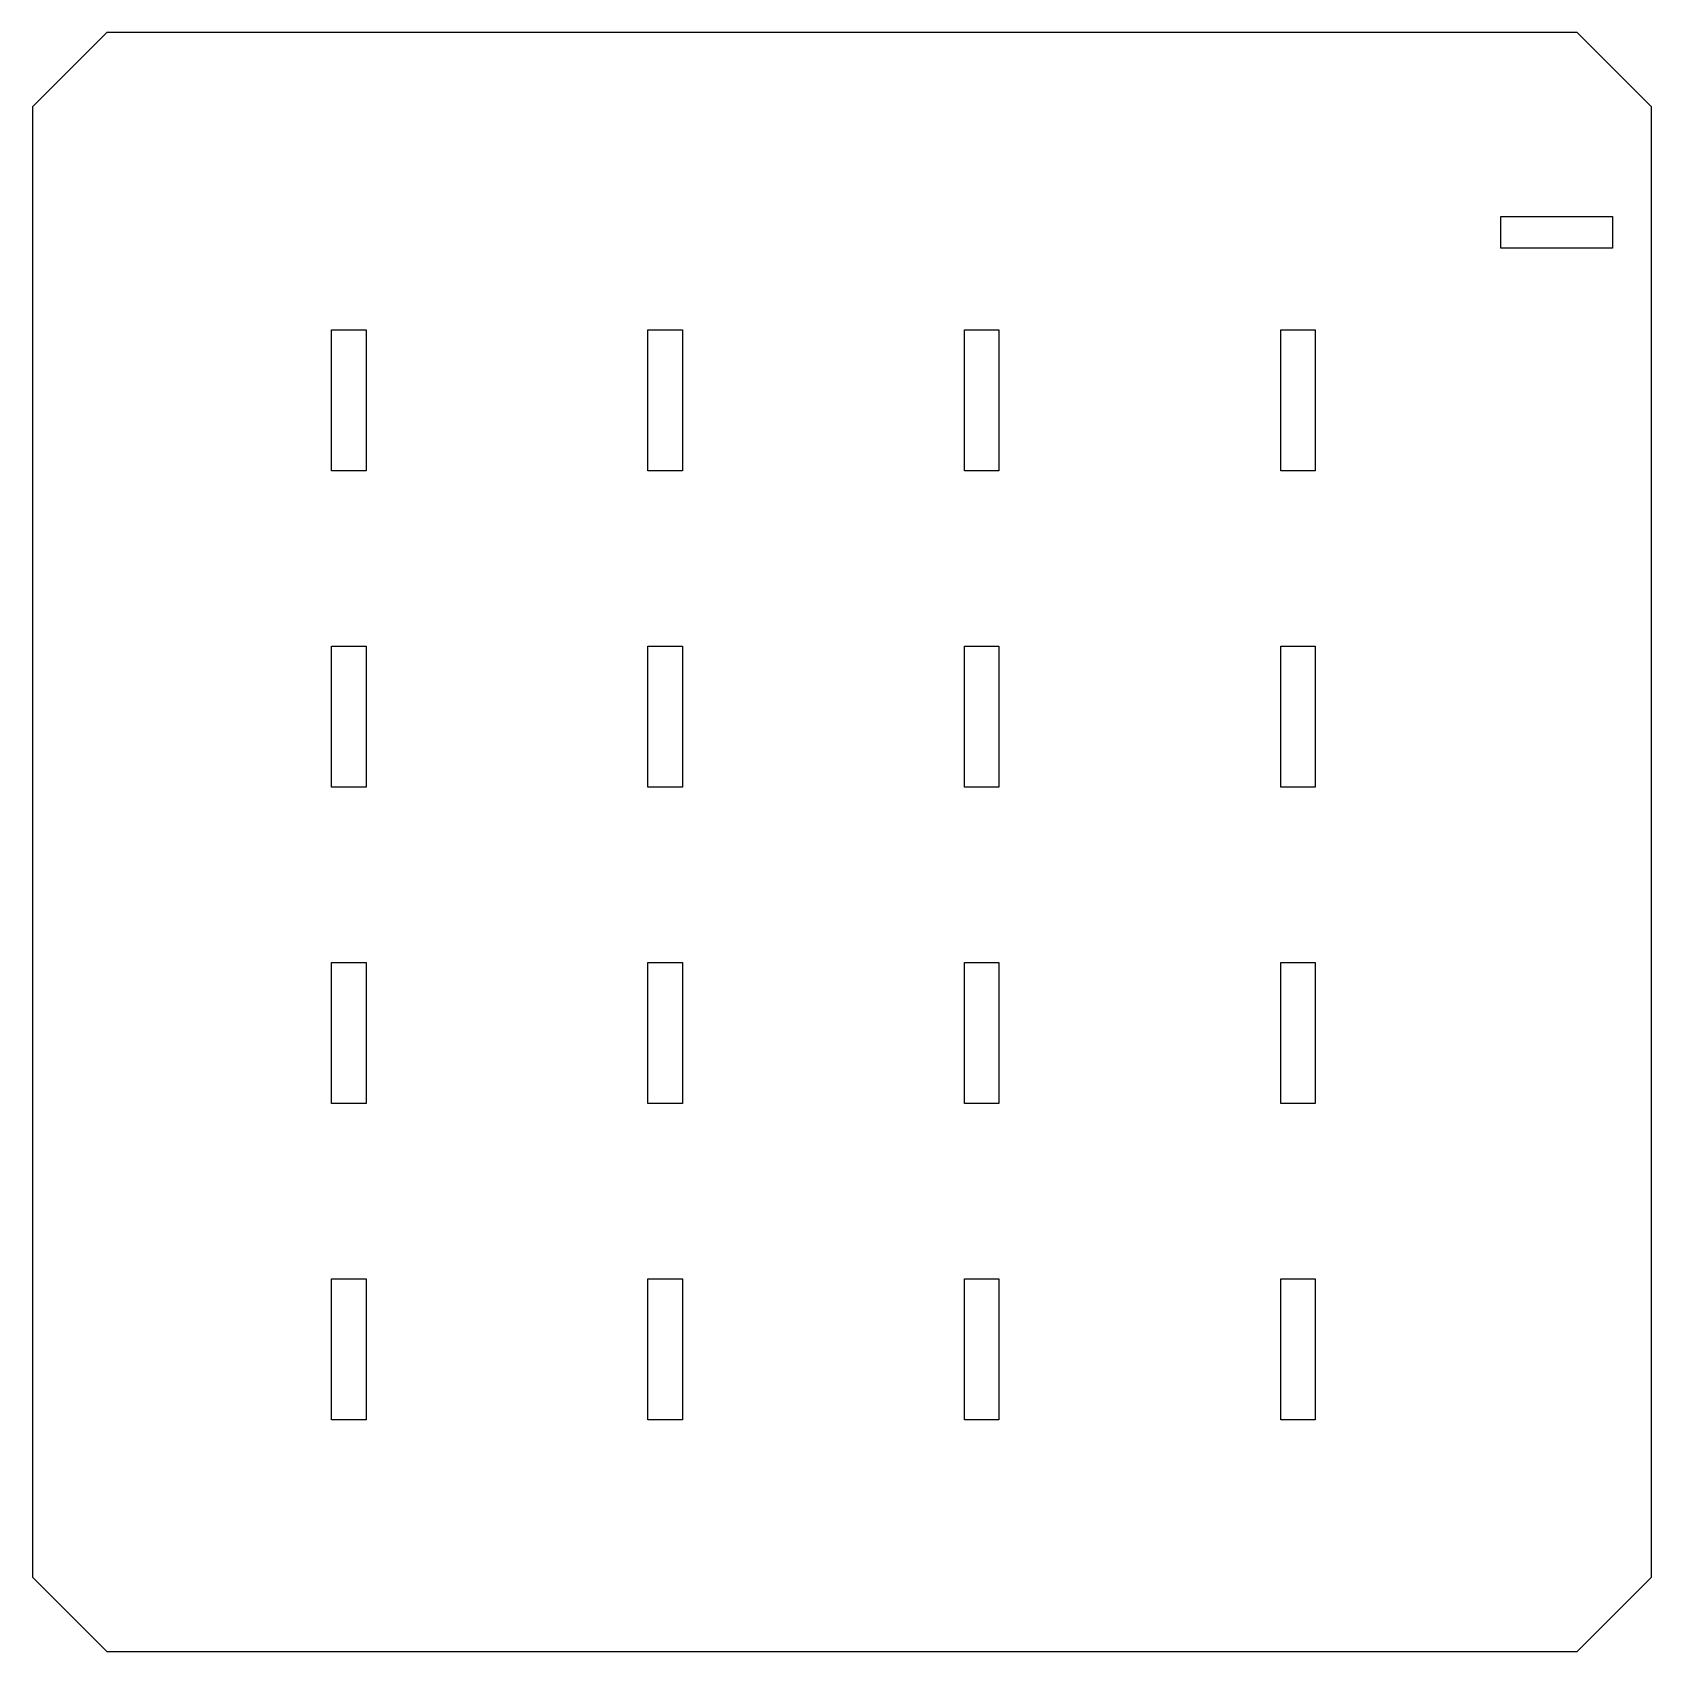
# Model space of a CAD drawing. Header units: metres. Extents: x -34 to 140, y -34 to 140.
import ezdxf

# ---------------------------------------------------------------- set-up
doc = ezdxf.new("R2010")
doc.units = ezdxf.units.M

msp = doc.modelspace()

# ---------------------------------------------------------------- linework, layer by layer
for p, q in [((-26, 140), (-34, 132)), ((132, 140), (-26, 140)), ((140, 132), (132, 140)), ((-34, 132), (-34, -26)), ((140, -26), (140, 132)), ((123.809, 116.8), (123.809, 120.2)), ((123.809, 120.2), (135.809, 120.2)), ((135.809, 120.2), (135.809, 116.8)), ((135.809, 116.8), (123.809, 116.8)), ((-1.84999, 92.9), (-1.84999, 108.05)), ((-1.84999, 108.05), (1.84999, 108.05)), ((1.84999, 108.05), (1.84999, 92.9)), ((32.15, 92.9), (32.15, 108.05)), ((32.15, 108.05), (35.85, 108.05)), ((35.85, 108.05), (35.85, 92.9)), ((66.15, 92.9), (66.15, 108.05)), ((66.15, 108.05), (69.85, 108.05)), ((69.85, 108.05), (69.85, 92.9)), ((100.15, 92.9), (100.15, 108.05)), ((100.15, 108.05), (103.85, 108.05)), ((103.85, 108.05), (103.85, 92.9)), ((1.84999, 92.9), (-1.84999, 92.9)), ((35.85, 92.9), (32.15, 92.9)), ((69.85, 92.9), (66.15, 92.9)), ((103.85, 92.9), (100.15, 92.9)), ((-1.84999, 58.9), (-1.84999, 74.05)), ((-1.84999, 74.05), (1.84999, 74.05)), ((1.84999, 74.05), (1.84999, 58.9)), ((32.15, 58.9), (32.15, 74.05)), ((32.15, 74.05), (35.85, 74.05)), ((35.85, 74.05), (35.85, 58.9)), ((66.15, 58.9), (66.15, 74.05)), ((66.15, 74.05), (69.85, 74.05)), ((69.85, 74.05), (69.85, 58.9)), ((100.15, 58.9), (100.15, 74.05)), ((100.15, 74.05), (103.85, 74.05)), ((103.85, 74.05), (103.85, 58.9)), ((1.84999, 58.9), (-1.84999, 58.9)), ((35.85, 58.9), (32.15, 58.9)), ((69.85, 58.9), (66.15, 58.9)), ((103.85, 58.9), (100.15, 58.9)), ((-1.84999, 24.9), (-1.84999, 40.05)), ((-1.84999, 40.05), (1.84999, 40.05)), ((1.84999, 40.05), (1.84999, 24.9)), ((32.15, 24.9), (32.15, 40.05)), ((32.15, 40.05), (35.85, 40.05)), ((35.85, 40.05), (35.85, 24.9)), ((66.15, 24.9), (66.15, 40.05)), ((66.15, 40.05), (69.85, 40.05)), ((69.85, 40.05), (69.85, 24.9)), ((100.15, 24.9), (100.15, 40.05)), ((100.15, 40.05), (103.85, 40.05)), ((103.85, 40.05), (103.85, 24.9)), ((1.84999, 24.9), (-1.84999, 24.9)), ((35.85, 24.9), (32.15, 24.9)), ((69.85, 24.9), (66.15, 24.9)), ((103.85, 24.9), (100.15, 24.9)), ((-1.84999, -9.09999), (-1.84999, 6.04999)), ((-1.84999, 6.04999), (1.84999, 6.04999)), ((1.84999, 6.04999), (1.84999, -9.09999)), ((32.15, -9.09999), (32.15, 6.04999)), ((32.15, 6.04999), (35.85, 6.04999)), ((35.85, 6.04999), (35.85, -9.09999)), ((66.15, -9.09999), (66.15, 6.04999)), ((66.15, 6.04999), (69.85, 6.04999)), ((69.85, 6.04999), (69.85, -9.09999)), ((100.15, -9.09999), (100.15, 6.04999)), ((100.15, 6.04999), (103.85, 6.04999)), ((103.85, 6.04999), (103.85, -9.09999)), ((1.84999, -9.09999), (-1.84999, -9.09999)), ((35.85, -9.09999), (32.15, -9.09999)), ((69.85, -9.09999), (66.15, -9.09999)), ((103.85, -9.09999), (100.15, -9.09999)), ((-34, -26), (-26, -34)), ((132, -34), (140, -26)), ((-26, -34), (132, -34))]:
    msp.add_line(p, q)

doc.saveas('drawing.dxf')
